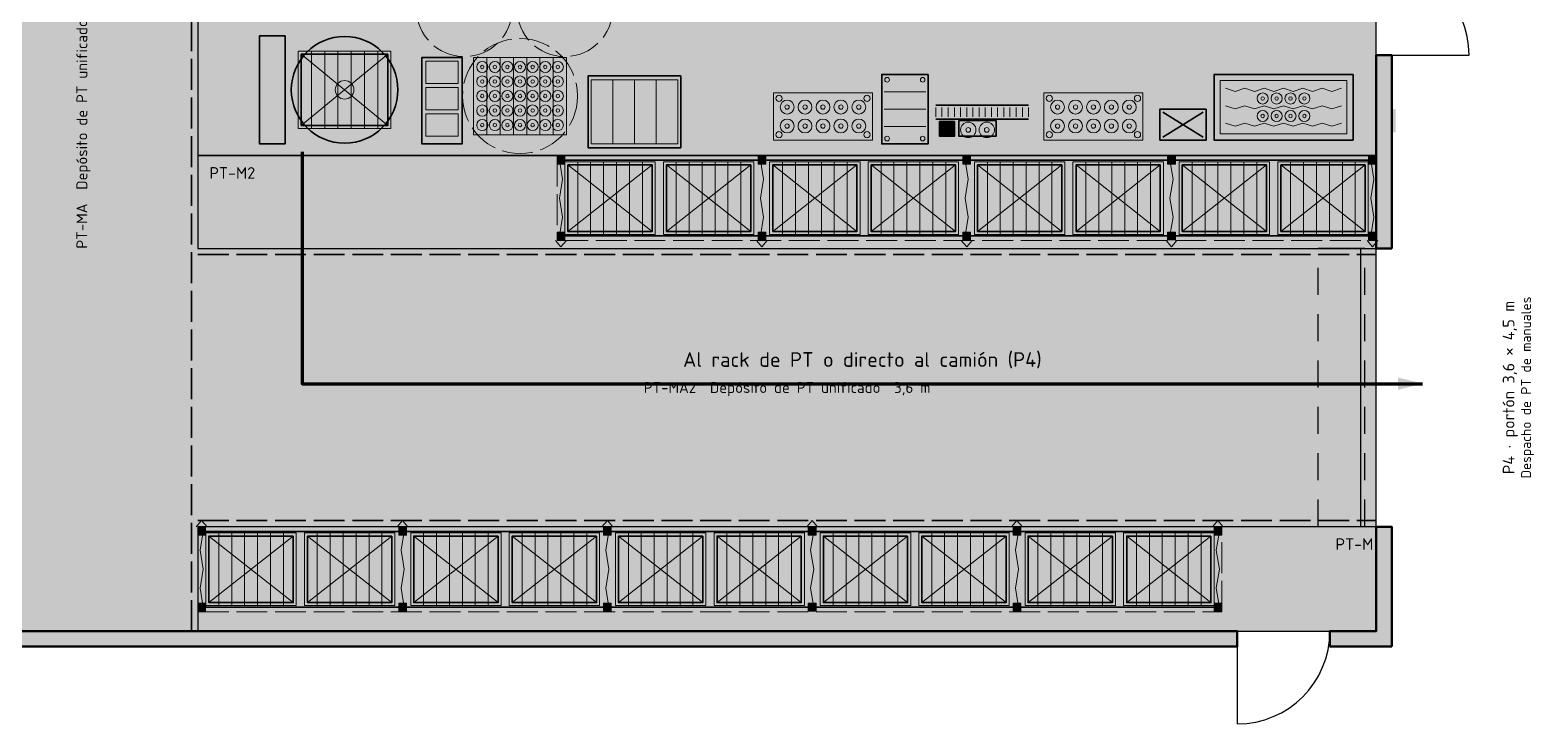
# Model space of a CAD drawing. Header units: millimetres. Extents: x 0 to 1189, y 0 to 841.
# Drawn here: x 702.8 to 897.4, y 208 to 297.7 of the extents above; entities that cross this region are included whole.
import ezdxf
from ezdxf.enums import TextEntityAlignment as Align

# ---------------------------------------------------------------- set-up
doc = ezdxf.new("R2010")
doc.units = ezdxf.units.MM
doc.linetypes.add('IRAM-E-TRAZOS', pattern=[5, 4, -1])
for name, color, linetype, lineweight in [('A-ABERTURA', 7, 'CONTINUOUS', 25), ('A-COLUMNA', 7, 'CONTINUOUS', 50), ('A-EQUIPO-FINO', 8, 'CONTINUOUS', 13), ('A-EQUIPO-OCULTO', 8, 'IRAM-E-TRAZOS', 13), ('A-EQUIPO-RELLENO', 9, 'CONTINUOUS', 13), ('A-MURO', 7, 'CONTINUOUS', 50), ('A-RELLENO', 9, 'CONTINUOUS', 13), ('A-SECTOR', 1, 'CONTINUOUS', 25), ('A-SECTOR-TXT', 1, 'CONTINUOUS', 25), ('A-SEGURIDAD', 1, 'IRAM-E-TRAZOS', 18), ('A-TEXTO', 7, 'CONTINUOUS', 18), ('F-PT', 3, 'CONTINUOUS', 70)]:
    doc.layers.add(name, color=color, linetype=linetype, lineweight=lineweight)
for name, color, linetype, lineweight, true_color in [('A-DEM-RO', 1, 'CONTINUOUS', 35, 0xd21e1e), ('A-EQUIPO', 30, 'CONTINUOUS', 35, 0xe67800), ('A-PASILLO', 2, 'IRAM-E-TRAZOS', 35, 0xd7a500)]:
    doc.layers.add(name, color=color, linetype=linetype, lineweight=lineweight, true_color=true_color)
doc.styles.add('ISO3098', font='isocpeur.ttf')

msp = doc.modelspace()

# ---------------------------------------------------------------- hatches: boundary and pattern name
at = {"layer": 'A-ABERTURA', "true_color": 0x3c3c3c}
h = msp.add_hatch(color=7, dxfattribs=at)
h.dxf.hatch_style = 1
h.paths.add_polyline_path([(875, 269.5), (875, 272), (879, 272), (879, 269.5)])
h = msp.add_hatch(color=7, dxfattribs=at)
h.dxf.hatch_style = 1
h.paths.add_polyline_path([(875, 233.5), (875, 231), (879, 231), (879, 233.5)])
at = {"layer": 'A-COLUMNA', "true_color": 0x000000}
h = msp.add_hatch(color=7, dxfattribs=at)
h.dxf.hatch_style = 1
h.paths.add_polyline_path([(876.5, 284.5), (879.5, 284.5), (879.5, 287.5), (876.5, 287.5)])
h = msp.add_hatch(color=7, dxfattribs=at)
h.dxf.hatch_style = 1
h.paths.add_polyline_path([(723, 218), (727, 218), (727, 222), (723, 222)])
h = msp.add_hatch(color=7, dxfattribs=at)
h.dxf.hatch_style = 1
h.paths.add_polyline_path([(799, 218), (803, 218), (803, 222), (799, 222)])
h = msp.add_hatch(color=7, dxfattribs=at)
h.dxf.hatch_style = 1
h.paths.add_polyline_path([(875, 218), (879, 218), (879, 222), (875, 222)])
at = {"layer": 'A-EQUIPO-RELLENO', "true_color": 0xcdd0d4}
h = msp.add_hatch(color=7, dxfattribs=at)
h.dxf.hatch_style = 1
h.paths.add_polyline_path([(735.8, 297), (732.5, 297), (732.5, 283), (735.8, 283)])
at = {"layer": 'A-EQUIPO-RELLENO', "true_color": 0xeeeeee}
h = msp.add_hatch(color=7, dxfattribs=at)
h.dxf.hatch_style = 1
h.paths.add_polyline_path([(736.6, 290), (736.84, 288.21), (737.52, 286.55), (738.62, 285.12), (740.05, 284.02), (741.71, 283.34), (743.5, 283.1), (745.29, 283.34), (746.95, 284.02), (748.38, 285.12), (749.48, 286.55), (750.16, 288.21), (750.4, 290), (750.16, 291.79), (749.48, 293.45), (748.38, 294.88), (746.95, 295.98), (745.29, 296.66), (743.5, 296.9), (741.71, 296.66), (740.05, 295.98), (738.62, 294.88), (737.52, 293.45), (736.84, 291.79)])
at = {"layer": 'A-EQUIPO-RELLENO', "true_color": 0xeedec0}
h = msp.add_hatch(color=7, dxfattribs=at)
h.dxf.hatch_style = 1
h.paths.add_polyline_path([(749.5, 295), (737.5, 295), (737.5, 285), (749.5, 285)])
h = msp.add_hatch(color=7, dxfattribs=at)
h.dxf.hatch_style = 1
h.paths.add_polyline_path([(758.7, 294.2), (753.5, 294.2), (753.5, 283), (758.7, 283)])
h = msp.add_hatch(color=7, dxfattribs=at)
h.dxf.hatch_style = 1
h.paths.add_polyline_path([(772.2, 294.2), (760.2, 294.2), (760.2, 284.2), (772.2, 284.2)])
at = {"layer": 'A-EQUIPO-RELLENO', "true_color": 0xeeeeee}
h = msp.add_hatch(color=7, dxfattribs=at)
h.dxf.hatch_style = 1
h.paths.add_polyline_path([(819, 292), (813, 292), (813, 283), (819, 283)])
at = {"layer": 'A-EQUIPO-RELLENO', "true_color": 0xcdd0d4}
h = msp.add_hatch(color=7, dxfattribs=at)
h.dxf.hatch_style = 1
h.paths.add_polyline_path([(874, 292), (856, 292), (856, 283.5), (874, 283.5)])
at = {"layer": 'A-EQUIPO-RELLENO', "true_color": 0xeedec0}
h = msp.add_hatch(color=7, dxfattribs=at)
h.dxf.hatch_style = 1
h.paths.add_polyline_path([(786.6, 291.3), (775.4, 291.3), (775.4, 283), (786.6, 283)])
at = {"layer": 'A-EQUIPO-RELLENO', "true_color": 0xc8e1fa}
h = msp.add_hatch(color=7, dxfattribs=at)
h.dxf.hatch_style = 1
h.paths.add_polyline_path([(873.2, 291.2), (856.8, 291.2), (856.8, 284.3), (873.2, 284.3)])
at = {"layer": 'A-EQUIPO-RELLENO', "true_color": 0xeeeeee}
h = msp.add_hatch(color=7, dxfattribs=at)
h.dxf.hatch_style = 1
h.paths.add_polyline_path([(799, 283.5), (811.8, 283.5), (811.8, 289.6), (799, 289.6)])
h = msp.add_hatch(color=7, dxfattribs=at)
h.dxf.hatch_style = 1
h.paths.add_polyline_path([(834, 283.5), (846.8, 283.5), (846.8, 289.6), (834, 289.6)])
h = msp.add_hatch(color=7, dxfattribs=at)
h.dxf.hatch_style = 1
h.paths.add_polyline_path([(832, 288), (820, 288), (820, 286.2), (832, 286.2)])
at = {"layer": 'A-EQUIPO-RELLENO', "true_color": 0xf5cdc8}
h = msp.add_hatch(color=7, dxfattribs=at)
h.dxf.hatch_style = 1
h.paths.add_polyline_path([(855, 287.5), (849, 287.5), (849, 283.5), (855, 283.5)])
at = {"layer": 'A-EQUIPO-RELLENO', "true_color": 0xcdd0d4}
h = msp.add_hatch(color=7, dxfattribs=at)
h.dxf.hatch_style = 1
h.paths.add_polyline_path([(822.4, 285.9), (820.5, 285.9), (820.5, 284), (822.4, 284)])
h = msp.add_hatch(color=7, dxfattribs=at)
h.dxf.hatch_style = 1
h.paths.add_polyline_path([(827.8, 286.02), (823, 286.02), (823, 284), (827.8, 284)])
at = {"layer": 'A-EQUIPO-RELLENO', "true_color": 0x969ba0}
h = msp.add_hatch(color=7, dxfattribs=at)
h.dxf.hatch_style = 1
h.paths.add_polyline_path([(771, 280.4), (772, 280.4), (772, 281.4), (771, 281.4)])
at = {"layer": 'A-EQUIPO-RELLENO', "true_color": 0xeedec0}
h = msp.add_hatch(color=7, dxfattribs=at)
h.dxf.hatch_style = 1
h.paths.add_polyline_path([(772, 271.3), (783.7, 271.3), (783.7, 280.7), (772, 280.7)])
h = msp.add_hatch(color=7, dxfattribs=at)
h.dxf.hatch_style = 1
h.paths.add_polyline_path([(784.75, 271.3), (796.45, 271.3), (796.45, 280.7), (784.75, 280.7)])
at = {"layer": 'A-EQUIPO-RELLENO', "true_color": 0x969ba0}
h = msp.add_hatch(color=7, dxfattribs=at)
h.dxf.hatch_style = 1
h.paths.add_polyline_path([(797, 280.4), (798, 280.4), (798, 281.4), (797, 281.4)])
at = {"layer": 'A-EQUIPO-RELLENO', "true_color": 0xeedec0}
h = msp.add_hatch(color=7, dxfattribs=at)
h.dxf.hatch_style = 1
h.paths.add_polyline_path([(798.5, 271.3), (810.2, 271.3), (810.2, 280.7), (798.5, 280.7)])
h = msp.add_hatch(color=7, dxfattribs=at)
h.dxf.hatch_style = 1
h.paths.add_polyline_path([(811.25, 271.3), (822.95, 271.3), (822.95, 280.7), (811.25, 280.7)])
at = {"layer": 'A-EQUIPO-RELLENO', "true_color": 0x969ba0}
h = msp.add_hatch(color=7, dxfattribs=at)
h.dxf.hatch_style = 1
h.paths.add_polyline_path([(823.5, 280.4), (824.5, 280.4), (824.5, 281.4), (823.5, 281.4)])
at = {"layer": 'A-EQUIPO-RELLENO', "true_color": 0xeedec0}
h = msp.add_hatch(color=7, dxfattribs=at)
h.dxf.hatch_style = 1
h.paths.add_polyline_path([(825, 271.3), (836.7, 271.3), (836.7, 280.7), (825, 280.7)])
h = msp.add_hatch(color=7, dxfattribs=at)
h.dxf.hatch_style = 1
h.paths.add_polyline_path([(837.75, 271.3), (849.45, 271.3), (849.45, 280.7), (837.75, 280.7)])
at = {"layer": 'A-EQUIPO-RELLENO', "true_color": 0x969ba0}
h = msp.add_hatch(color=7, dxfattribs=at)
h.dxf.hatch_style = 1
h.paths.add_polyline_path([(850, 280.4), (851, 280.4), (851, 281.4), (850, 281.4)])
at = {"layer": 'A-EQUIPO-RELLENO', "true_color": 0xeedec0}
h = msp.add_hatch(color=7, dxfattribs=at)
h.dxf.hatch_style = 1
h.paths.add_polyline_path([(851.5, 271.3), (863.2, 271.3), (863.2, 280.7), (851.5, 280.7)])
h = msp.add_hatch(color=7, dxfattribs=at)
h.dxf.hatch_style = 1
h.paths.add_polyline_path([(864.25, 271.3), (875.95, 271.3), (875.95, 280.7), (864.25, 280.7)])
at = {"layer": 'A-EQUIPO-RELLENO', "true_color": 0x969ba0}
h = msp.add_hatch(color=7, dxfattribs=at)
h.dxf.hatch_style = 1
h.paths.add_polyline_path([(876, 280.4), (877, 280.4), (877, 281.4), (876, 281.4)])
h = msp.add_hatch(color=7, dxfattribs=at)
h.dxf.hatch_style = 1
h.paths.add_polyline_path([(771, 270.6), (772, 270.6), (772, 271.6), (771, 271.6)])
h = msp.add_hatch(color=7, dxfattribs=at)
h.dxf.hatch_style = 1
h.paths.add_polyline_path([(797, 270.6), (798, 270.6), (798, 271.6), (797, 271.6)])
h = msp.add_hatch(color=7, dxfattribs=at)
h.dxf.hatch_style = 1
h.paths.add_polyline_path([(823.5, 270.6), (824.5, 270.6), (824.5, 271.6), (823.5, 271.6)])
h = msp.add_hatch(color=7, dxfattribs=at)
h.dxf.hatch_style = 1
h.paths.add_polyline_path([(850, 270.6), (851, 270.6), (851, 271.6), (850, 271.6)])
h = msp.add_hatch(color=7, dxfattribs=at)
h.dxf.hatch_style = 1
h.paths.add_polyline_path([(876, 270.6), (877, 270.6), (877, 271.6), (876, 271.6)])
h = msp.add_hatch(color=7, dxfattribs=at)
h.dxf.hatch_style = 1
h.paths.add_polyline_path([(725.5, 233.4), (724.5, 233.4), (724.5, 232.4), (725.5, 232.4)])
at = {"layer": 'A-EQUIPO-RELLENO', "true_color": 0xeedec0}
h = msp.add_hatch(color=7, dxfattribs=at)
h.dxf.hatch_style = 1
h.paths.add_polyline_path([(737.25, 232.7), (725.55, 232.7), (725.55, 223.3), (737.25, 223.3)])
h = msp.add_hatch(color=7, dxfattribs=at)
h.dxf.hatch_style = 1
h.paths.add_polyline_path([(750, 232.7), (738.3, 232.7), (738.3, 223.3), (750, 223.3)])
at = {"layer": 'A-EQUIPO-RELLENO', "true_color": 0x969ba0}
h = msp.add_hatch(color=7, dxfattribs=at)
h.dxf.hatch_style = 1
h.paths.add_polyline_path([(751.5, 233.4), (750.5, 233.4), (750.5, 232.4), (751.5, 232.4)])
at = {"layer": 'A-EQUIPO-RELLENO', "true_color": 0xeedec0}
h = msp.add_hatch(color=7, dxfattribs=at)
h.dxf.hatch_style = 1
h.paths.add_polyline_path([(763.75, 232.7), (752.05, 232.7), (752.05, 223.3), (763.75, 223.3)])
h = msp.add_hatch(color=7, dxfattribs=at)
h.dxf.hatch_style = 1
h.paths.add_polyline_path([(776.5, 232.7), (764.8, 232.7), (764.8, 223.3), (776.5, 223.3)])
at = {"layer": 'A-EQUIPO-RELLENO', "true_color": 0x969ba0}
h = msp.add_hatch(color=7, dxfattribs=at)
h.dxf.hatch_style = 1
h.paths.add_polyline_path([(778, 233.4), (777, 233.4), (777, 232.4), (778, 232.4)])
at = {"layer": 'A-EQUIPO-RELLENO', "true_color": 0xeedec0}
h = msp.add_hatch(color=7, dxfattribs=at)
h.dxf.hatch_style = 1
h.paths.add_polyline_path([(790.25, 232.7), (778.55, 232.7), (778.55, 223.3), (790.25, 223.3)])
h = msp.add_hatch(color=7, dxfattribs=at)
h.dxf.hatch_style = 1
h.paths.add_polyline_path([(803, 232.7), (791.3, 232.7), (791.3, 223.3), (803, 223.3)])
at = {"layer": 'A-EQUIPO-RELLENO', "true_color": 0x969ba0}
h = msp.add_hatch(color=7, dxfattribs=at)
h.dxf.hatch_style = 1
h.paths.add_polyline_path([(804.5, 233.4), (803.5, 233.4), (803.5, 232.4), (804.5, 232.4)])
at = {"layer": 'A-EQUIPO-RELLENO', "true_color": 0xeedec0}
h = msp.add_hatch(color=7, dxfattribs=at)
h.dxf.hatch_style = 1
h.paths.add_polyline_path([(816.75, 232.7), (805.05, 232.7), (805.05, 223.3), (816.75, 223.3)])
h = msp.add_hatch(color=7, dxfattribs=at)
h.dxf.hatch_style = 1
h.paths.add_polyline_path([(829.5, 232.7), (817.8, 232.7), (817.8, 223.3), (829.5, 223.3)])
at = {"layer": 'A-EQUIPO-RELLENO', "true_color": 0x969ba0}
h = msp.add_hatch(color=7, dxfattribs=at)
h.dxf.hatch_style = 1
h.paths.add_polyline_path([(831, 233.4), (830, 233.4), (830, 232.4), (831, 232.4)])
at = {"layer": 'A-EQUIPO-RELLENO', "true_color": 0xeedec0}
h = msp.add_hatch(color=7, dxfattribs=at)
h.dxf.hatch_style = 1
h.paths.add_polyline_path([(843.25, 232.7), (831.55, 232.7), (831.55, 223.3), (843.25, 223.3)])
h = msp.add_hatch(color=7, dxfattribs=at)
h.dxf.hatch_style = 1
h.paths.add_polyline_path([(856, 232.7), (844.3, 232.7), (844.3, 223.3), (856, 223.3)])
at = {"layer": 'A-EQUIPO-RELLENO', "true_color": 0x969ba0}
h = msp.add_hatch(color=7, dxfattribs=at)
h.dxf.hatch_style = 1
h.paths.add_polyline_path([(857, 233.4), (856, 233.4), (856, 232.4), (857, 232.4)])
h = msp.add_hatch(color=7, dxfattribs=at)
h.dxf.hatch_style = 1
h.paths.add_polyline_path([(725.5, 223.6), (724.5, 223.6), (724.5, 222.6), (725.5, 222.6)])
h = msp.add_hatch(color=7, dxfattribs=at)
h.dxf.hatch_style = 1
h.paths.add_polyline_path([(751.5, 223.6), (750.5, 223.6), (750.5, 222.6), (751.5, 222.6)])
h = msp.add_hatch(color=7, dxfattribs=at)
h.dxf.hatch_style = 1
h.paths.add_polyline_path([(778, 223.6), (777, 223.6), (777, 222.6), (778, 222.6)])
h = msp.add_hatch(color=7, dxfattribs=at)
h.dxf.hatch_style = 1
h.paths.add_polyline_path([(804.5, 223.6), (803.5, 223.6), (803.5, 222.6), (804.5, 222.6)])
h = msp.add_hatch(color=7, dxfattribs=at)
h.dxf.hatch_style = 1
h.paths.add_polyline_path([(831, 223.6), (830, 223.6), (830, 222.6), (831, 222.6)])
h = msp.add_hatch(color=7, dxfattribs=at)
h.dxf.hatch_style = 1
h.paths.add_polyline_path([(857, 223.6), (856, 223.6), (856, 222.6), (857, 222.6)])
at = {"layer": 'A-MURO', "true_color": 0x464646}
h = msp.add_hatch(color=7, dxfattribs=at)
h.dxf.hatch_style = 1
h.paths.add_polyline_path([(879, 269.5), (877, 269.5), (877, 294.5), (879, 294.5)])
h = msp.add_hatch(color=7, dxfattribs=at)
h.dxf.hatch_style = 1
h.paths.add_polyline_path([(879, 218), (871, 218), (871, 220), (877, 220), (877, 233.5), (879, 233.5)])
h = msp.add_hatch(color=7, dxfattribs=at)
h.dxf.hatch_style = 1
h.paths.add_polyline_path([(687, 218), (687, 220), (859, 220), (859, 218)])
at = {"layer": 'A-RELLENO', "true_color": 0xe2e2e2}
h = msp.add_hatch(color=7, dxfattribs=at)
h.dxf.hatch_style = 1
h.paths.add_polyline_path([(694.5, 220), (724.5, 220), (724.5, 355), (694.5, 355)])
at = {"layer": 'A-RELLENO', "true_color": 0xd7eed2}
h = msp.add_hatch(color=7, dxfattribs=at)
h.dxf.hatch_style = 1
h.paths.add_polyline_path([(724.5, 281.5), (877, 281.5), (877, 355), (724.5, 355)])
at = {"layer": 'A-RELLENO', "true_color": 0xc8e8c8}
h = msp.add_hatch(color=7, dxfattribs=at)
h.dxf.hatch_style = 1
h.paths.add_polyline_path([(724.5, 269.5), (877, 269.5), (877, 281.5), (724.5, 281.5)])
at = {"layer": 'A-RELLENO', "true_color": 0xe2e2e2}
h = msp.add_hatch(color=7, dxfattribs=at)
h.dxf.hatch_style = 1
h.paths.add_polyline_path([(724.5, 233.5), (877, 233.5), (877, 269.5), (724.5, 269.5)])
at = {"layer": 'A-RELLENO', "true_color": 0xc8e8c8}
h = msp.add_hatch(color=7, dxfattribs=at)
h.dxf.hatch_style = 1
h.paths.add_polyline_path([(724.5, 220), (877, 220), (877, 233.5), (724.5, 233.5)])
at = {"layer": 'F-PT', "true_color": 0x00963c}
h = msp.add_hatch(color=7, dxfattribs=at)
h.dxf.hatch_style = 1
h.paths.add_polyline_path([(744.6, 252), (741.4, 252.8), (741.4, 251.2)])
h = msp.add_hatch(color=7, dxfattribs=at)
h.dxf.hatch_style = 1
h.paths.add_polyline_path([(779.6, 252), (776.4, 252.8), (776.4, 251.2)])
h = msp.add_hatch(color=7, dxfattribs=at)
h.dxf.hatch_style = 1
h.paths.add_polyline_path([(814.6, 252), (811.4, 252.8), (811.4, 251.2)])
h = msp.add_hatch(color=7, dxfattribs=at)
h.dxf.hatch_style = 1
h.paths.add_polyline_path([(849.6, 252), (846.4, 252.8), (846.4, 251.2)])
h = msp.add_hatch(color=7, dxfattribs=at)
h.dxf.hatch_style = 1
h.paths.add_polyline_path([(883, 252), (879.8, 252.8), (879.8, 251.2)])

# ---------------------------------------------------------------- linework, layer by layer
at = {"layer": 'A-ABERTURA'}
for p, q in [((877, 294.5), (889, 294.5)), ((875.5, 269.5), (869.5, 269.5)), ((875, 233.5), (875, 269.5)), ((877, 233.5), (877, 269.5)), ((869.5, 263.5), (869.5, 267)), ((875.5, 263.5), (875.5, 267)), ((869.5, 257.5), (869.5, 261)), ((875.5, 257.5), (875.5, 261)), ((869.5, 251.5), (869.5, 255)), ((875.5, 251.5), (875.5, 255)), ((869.5, 245.5), (869.5, 249)), ((875.5, 245.5), (875.5, 249)), ((869.5, 239.5), (869.5, 243)), ((875.5, 239.5), (875.5, 243)), ((869.5, 233.5), (869.5, 237)), ((875.5, 233.5), (875.5, 237)), ((875.5, 233.5), (869.5, 233.5)), ((859, 220), (859, 208))]:
    msp.add_line(p, q, dxfattribs=at)
for centre, start, end in [((877, 294.5), 0, 90), ((859, 220), 270, 360)]:
    msp.add_arc(centre, 12, start, end, dxfattribs=at)
at = {"layer": 'A-DEM-RO'}
for p, q in [((854.6, 287.1), (849.4, 283.9)), ((854.6, 283.9), (849.4, 287.1))]:
    msp.add_line(p, q, dxfattribs=at)
msp.add_lwpolyline([(855, 287.5), (849, 287.5), (849, 283.5), (855, 283.5)], close=True, dxfattribs=at)
at = {"layer": 'A-EQUIPO'}
for p, q in [((832, 288), (820, 288)), ((832, 286.2), (820, 286.2)), ((771, 280.9), (877, 280.9)), ((771, 271.1), (877, 271.1)), ((857, 232.9), (724.5, 232.9)), ((857, 223.1), (724.5, 223.1))]:
    msp.add_line(p, q, dxfattribs=at)
for points in [[(735.8, 297), (732.5, 297), (732.5, 283), (735.8, 283)], [(749.1, 294.6), (737.9, 294.6), (737.9, 285.4), (749.1, 285.4)], [(758.7, 294.2), (753.5, 294.2), (753.5, 283), (758.7, 283)], [(819, 292), (813, 292), (813, 283), (819, 283)], [(874, 292), (856, 292), (856, 283.5), (874, 283.5)], [(787, 291.8), (775, 291.8), (775, 282.5), (787, 282.5)], [(822.4, 285.9), (820.5, 285.9), (820.5, 284), (822.4, 284)], [(827.8, 286.02), (823, 286.02), (823, 284), (827.8, 284)], [(772.4, 271.7), (783.3, 271.7), (783.3, 280.3), (772.4, 280.3)], [(785.15, 271.7), (796.05, 271.7), (796.05, 280.3), (785.15, 280.3)], [(798.9, 271.7), (809.8, 271.7), (809.8, 280.3), (798.9, 280.3)], [(811.65, 271.7), (822.55, 271.7), (822.55, 280.3), (811.65, 280.3)], [(825.4, 271.7), (836.3, 271.7), (836.3, 280.3), (825.4, 280.3)], [(838.15, 271.7), (849.05, 271.7), (849.05, 280.3), (838.15, 280.3)], [(851.9, 271.7), (862.8, 271.7), (862.8, 280.3), (851.9, 280.3)], [(864.65, 271.7), (875.55, 271.7), (875.55, 280.3), (864.65, 280.3)], [(736.85, 232.3), (725.95, 232.3), (725.95, 223.7), (736.85, 223.7)], [(749.6, 232.3), (738.7, 232.3), (738.7, 223.7), (749.6, 223.7)], [(763.35, 232.3), (752.45, 232.3), (752.45, 223.7), (763.35, 223.7)], [(776.1, 232.3), (765.2, 232.3), (765.2, 223.7), (776.1, 223.7)], [(789.85, 232.3), (778.95, 232.3), (778.95, 223.7), (789.85, 223.7)], [(802.6, 232.3), (791.7, 232.3), (791.7, 223.7), (802.6, 223.7)], [(816.35, 232.3), (805.45, 232.3), (805.45, 223.7), (816.35, 223.7)], [(829.1, 232.3), (818.2, 232.3), (818.2, 223.7), (829.1, 223.7)], [(842.85, 232.3), (831.95, 232.3), (831.95, 223.7), (842.85, 223.7)], [(855.6, 232.3), (844.7, 232.3), (844.7, 223.7), (855.6, 223.7)]]:
    msp.add_lwpolyline(points, close=True, dxfattribs=at)
msp.add_circle((743.5, 290), 6.9, dxfattribs=at)
at = {"layer": 'A-EQUIPO-FINO'}
for p, q in [((749.1, 294.6), (737.9, 285.4)), ((749.1, 285.4), (737.9, 294.6)), ((739.21, 295), (739.21, 285)), ((740.93, 295), (740.93, 285)), ((742.64, 295), (742.64, 285)), ((744.36, 295), (744.36, 285)), ((746.07, 295), (746.07, 285)), ((747.79, 295), (747.79, 285)), ((761.91, 294.2), (761.91, 284.2)), ((763.63, 294.2), (763.63, 284.2)), ((765.34, 294.2), (765.34, 284.2)), ((767.06, 294.2), (767.06, 284.2)), ((768.77, 294.2), (768.77, 284.2)), ((770.49, 294.2), (770.49, 284.2)), ((778.2, 291.3), (778.2, 283)), ((781, 291.3), (781, 283)), ((783.8, 291.3), (783.8, 283)), ((818.7, 289.75), (813.3, 289.75)), ((818.7, 287.5), (813.3, 287.5)), ((820, 287.7), (820, 286.5)), ((820.8, 287.7), (820.8, 286.5)), ((821.6, 287.7), (821.6, 286.5)), ((822.4, 287.7), (822.4, 286.5)), ((823.2, 287.7), (823.2, 286.5)), ((824, 287.7), (824, 286.5)), ((824.8, 287.7), (824.8, 286.5)), ((825.6, 287.7), (825.6, 286.5)), ((826.4, 287.7), (826.4, 286.5)), ((827.2, 287.7), (827.2, 286.5)), ((828, 287.7), (828, 286.5)), ((828.8, 287.7), (828.8, 286.5)), ((829.6, 287.7), (829.6, 286.5)), ((830.4, 287.7), (830.4, 286.5)), ((831.2, 287.7), (831.2, 286.5)), ((832, 287.7), (832, 286.5)), ((818.7, 285.25), (813.3, 285.25)), ((822.4, 285.9), (820.5, 284)), ((772.4, 271.7), (783.3, 280.3)), ((772.4, 280.3), (783.3, 271.7)), ((773.67, 271.3), (773.67, 280.7)), ((775.34, 271.3), (775.34, 280.7)), ((777.01, 271.3), (777.01, 280.7)), ((778.69, 271.3), (778.69, 280.7)), ((780.36, 271.3), (780.36, 280.7)), ((782.03, 271.3), (782.03, 280.7)), ((785.15, 271.7), (796.05, 280.3)), ((785.15, 280.3), (796.05, 271.7)), ((786.42, 271.3), (786.42, 280.7)), ((788.09, 271.3), (788.09, 280.7)), ((789.76, 271.3), (789.76, 280.7)), ((791.44, 271.3), (791.44, 280.7)), ((793.11, 271.3), (793.11, 280.7)), ((794.78, 271.3), (794.78, 280.7)), ((798.9, 271.7), (809.8, 280.3)), ((798.9, 280.3), (809.8, 271.7)), ((800.17, 271.3), (800.17, 280.7)), ((801.84, 271.3), (801.84, 280.7)), ((803.51, 271.3), (803.51, 280.7)), ((805.19, 271.3), (805.19, 280.7)), ((806.86, 271.3), (806.86, 280.7)), ((808.53, 271.3), (808.53, 280.7)), ((811.65, 271.7), (822.55, 280.3)), ((811.65, 280.3), (822.55, 271.7)), ((812.92, 271.3), (812.92, 280.7)), ((814.59, 271.3), (814.59, 280.7)), ((816.26, 271.3), (816.26, 280.7)), ((817.94, 271.3), (817.94, 280.7)), ((819.61, 271.3), (819.61, 280.7)), ((821.28, 271.3), (821.28, 280.7)), ((825.4, 271.7), (836.3, 280.3)), ((825.4, 280.3), (836.3, 271.7)), ((826.67, 271.3), (826.67, 280.7)), ((828.34, 271.3), (828.34, 280.7)), ((830.01, 271.3), (830.01, 280.7)), ((831.69, 271.3), (831.69, 280.7)), ((833.36, 271.3), (833.36, 280.7)), ((835.03, 271.3), (835.03, 280.7)), ((838.15, 271.7), (849.05, 280.3)), ((838.15, 280.3), (849.05, 271.7)), ((839.42, 271.3), (839.42, 280.7)), ((841.09, 271.3), (841.09, 280.7)), ((842.76, 271.3), (842.76, 280.7)), ((844.44, 271.3), (844.44, 280.7)), ((846.11, 271.3), (846.11, 280.7)), ((847.78, 271.3), (847.78, 280.7)), ((851.9, 271.7), (862.8, 280.3)), ((851.9, 280.3), (862.8, 271.7)), ((853.17, 271.3), (853.17, 280.7)), ((854.84, 271.3), (854.84, 280.7)), ((856.51, 271.3), (856.51, 280.7)), ((858.19, 271.3), (858.19, 280.7)), ((859.86, 271.3), (859.86, 280.7)), ((861.53, 271.3), (861.53, 280.7)), ((864.65, 271.7), (875.55, 280.3)), ((864.65, 280.3), (875.55, 271.7)), ((865.92, 271.3), (865.92, 280.7)), ((867.59, 271.3), (867.59, 280.7)), ((869.26, 271.3), (869.26, 280.7)), ((870.94, 271.3), (870.94, 280.7)), ((872.61, 271.3), (872.61, 280.7)), ((874.28, 271.3), (874.28, 280.7)), ((736.85, 232.3), (725.95, 223.7)), ((736.85, 223.7), (725.95, 232.3)), ((727.22, 232.7), (727.22, 223.3)), ((728.89, 232.7), (728.89, 223.3)), ((730.56, 232.7), (730.56, 223.3)), ((732.24, 232.7), (732.24, 223.3)), ((733.91, 232.7), (733.91, 223.3)), ((735.58, 232.7), (735.58, 223.3)), ((749.6, 232.3), (738.7, 223.7)), ((749.6, 223.7), (738.7, 232.3)), ((739.97, 232.7), (739.97, 223.3)), ((741.64, 232.7), (741.64, 223.3)), ((743.31, 232.7), (743.31, 223.3)), ((744.99, 232.7), (744.99, 223.3)), ((746.66, 232.7), (746.66, 223.3)), ((748.33, 232.7), (748.33, 223.3)), ((763.35, 232.3), (752.45, 223.7)), ((763.35, 223.7), (752.45, 232.3)), ((753.72, 232.7), (753.72, 223.3)), ((755.39, 232.7), (755.39, 223.3)), ((757.06, 232.7), (757.06, 223.3)), ((758.74, 232.7), (758.74, 223.3)), ((760.41, 232.7), (760.41, 223.3)), ((762.08, 232.7), (762.08, 223.3)), ((776.1, 232.3), (765.2, 223.7)), ((776.1, 223.7), (765.2, 232.3)), ((766.47, 232.7), (766.47, 223.3)), ((768.14, 232.7), (768.14, 223.3)), ((769.81, 232.7), (769.81, 223.3)), ((771.49, 232.7), (771.49, 223.3)), ((773.16, 232.7), (773.16, 223.3)), ((774.83, 232.7), (774.83, 223.3)), ((789.85, 232.3), (778.95, 223.7)), ((789.85, 223.7), (778.95, 232.3)), ((780.22, 232.7), (780.22, 223.3)), ((781.89, 232.7), (781.89, 223.3)), ((783.56, 232.7), (783.56, 223.3)), ((785.24, 232.7), (785.24, 223.3)), ((786.91, 232.7), (786.91, 223.3)), ((788.58, 232.7), (788.58, 223.3)), ((802.6, 232.3), (791.7, 223.7)), ((802.6, 223.7), (791.7, 232.3)), ((792.97, 232.7), (792.97, 223.3)), ((794.64, 232.7), (794.64, 223.3)), ((796.31, 232.7), (796.31, 223.3)), ((797.99, 232.7), (797.99, 223.3)), ((799.66, 232.7), (799.66, 223.3)), ((801.33, 232.7), (801.33, 223.3)), ((816.35, 232.3), (805.45, 223.7)), ((816.35, 223.7), (805.45, 232.3)), ((806.72, 232.7), (806.72, 223.3)), ((808.39, 232.7), (808.39, 223.3)), ((810.06, 232.7), (810.06, 223.3)), ((811.74, 232.7), (811.74, 223.3)), ((813.41, 232.7), (813.41, 223.3)), ((815.08, 232.7), (815.08, 223.3)), ((829.1, 232.3), (818.2, 223.7)), ((829.1, 223.7), (818.2, 232.3)), ((819.47, 232.7), (819.47, 223.3)), ((821.14, 232.7), (821.14, 223.3)), ((822.81, 232.7), (822.81, 223.3)), ((824.49, 232.7), (824.49, 223.3)), ((826.16, 232.7), (826.16, 223.3)), ((827.83, 232.7), (827.83, 223.3)), ((842.85, 232.3), (831.95, 223.7)), ((842.85, 223.7), (831.95, 232.3)), ((833.22, 232.7), (833.22, 223.3)), ((834.89, 232.7), (834.89, 223.3)), ((836.56, 232.7), (836.56, 223.3)), ((838.24, 232.7), (838.24, 223.3)), ((839.91, 232.7), (839.91, 223.3)), ((841.58, 232.7), (841.58, 223.3)), ((855.6, 232.3), (844.7, 223.7)), ((855.6, 223.7), (844.7, 232.3)), ((845.97, 232.7), (845.97, 223.3)), ((847.64, 232.7), (847.64, 223.3)), ((849.31, 232.7), (849.31, 223.3)), ((850.99, 232.7), (850.99, 223.3)), ((852.66, 232.7), (852.66, 223.3)), ((854.33, 232.7), (854.33, 223.3))]:
    msp.add_line(p, q, dxfattribs=at)
for points in [[(749.5, 295), (737.5, 295), (737.5, 285), (749.5, 285)], [(772.2, 294.2), (760.2, 294.2), (760.2, 284.2), (772.2, 284.2)], [(758.2, 293.7), (754, 293.7), (754, 290.8), (758.2, 290.8)], [(758.2, 290.3), (754, 290.3), (754, 287.4), (758.2, 287.4)], [(786.6, 291.3), (775.4, 291.3), (775.4, 283), (786.6, 283)], [(873.2, 291.2), (856.8, 291.2), (856.8, 284.3), (873.2, 284.3)], [(799, 283.5), (811.8, 283.5), (811.8, 289.6), (799, 289.6)], [(834, 283.5), (846.8, 283.5), (846.8, 289.6), (834, 289.6)], [(758.2, 286.9), (754, 286.9), (754, 284), (758.2, 284)], [(771, 280.4), (772, 280.4), (772, 281.4), (771, 281.4)], [(772, 271.3), (783.7, 271.3), (783.7, 280.7), (772, 280.7)], [(784.75, 271.3), (796.45, 271.3), (796.45, 280.7), (784.75, 280.7)], [(797, 280.4), (798, 280.4), (798, 281.4), (797, 281.4)], [(798.5, 271.3), (810.2, 271.3), (810.2, 280.7), (798.5, 280.7)], [(811.25, 271.3), (822.95, 271.3), (822.95, 280.7), (811.25, 280.7)], [(823.5, 280.4), (824.5, 280.4), (824.5, 281.4), (823.5, 281.4)], [(825, 271.3), (836.7, 271.3), (836.7, 280.7), (825, 280.7)], [(837.75, 271.3), (849.45, 271.3), (849.45, 280.7), (837.75, 280.7)], [(850, 280.4), (851, 280.4), (851, 281.4), (850, 281.4)], [(851.5, 271.3), (863.2, 271.3), (863.2, 280.7), (851.5, 280.7)], [(864.25, 271.3), (875.95, 271.3), (875.95, 280.7), (864.25, 280.7)], [(876, 280.4), (877, 280.4), (877, 281.4), (876, 281.4)], [(771, 270.6), (772, 270.6), (772, 271.6), (771, 271.6)], [(797, 270.6), (798, 270.6), (798, 271.6), (797, 271.6)], [(823.5, 270.6), (824.5, 270.6), (824.5, 271.6), (823.5, 271.6)], [(850, 270.6), (851, 270.6), (851, 271.6), (850, 271.6)], [(876, 270.6), (877, 270.6), (877, 271.6), (876, 271.6)], [(725.5, 233.4), (724.5, 233.4), (724.5, 232.4), (725.5, 232.4)], [(737.25, 232.7), (725.55, 232.7), (725.55, 223.3), (737.25, 223.3)], [(750, 232.7), (738.3, 232.7), (738.3, 223.3), (750, 223.3)], [(751.5, 233.4), (750.5, 233.4), (750.5, 232.4), (751.5, 232.4)], [(763.75, 232.7), (752.05, 232.7), (752.05, 223.3), (763.75, 223.3)], [(776.5, 232.7), (764.8, 232.7), (764.8, 223.3), (776.5, 223.3)], [(778, 233.4), (777, 233.4), (777, 232.4), (778, 232.4)], [(790.25, 232.7), (778.55, 232.7), (778.55, 223.3), (790.25, 223.3)], [(803, 232.7), (791.3, 232.7), (791.3, 223.3), (803, 223.3)], [(804.5, 233.4), (803.5, 233.4), (803.5, 232.4), (804.5, 232.4)], [(816.75, 232.7), (805.05, 232.7), (805.05, 223.3), (816.75, 223.3)], [(829.5, 232.7), (817.8, 232.7), (817.8, 223.3), (829.5, 223.3)], [(831, 233.4), (830, 233.4), (830, 232.4), (831, 232.4)], [(843.25, 232.7), (831.55, 232.7), (831.55, 223.3), (843.25, 223.3)], [(856, 232.7), (844.3, 232.7), (844.3, 223.3), (856, 223.3)], [(857, 233.4), (856, 233.4), (856, 232.4), (857, 232.4)], [(725.5, 223.6), (724.5, 223.6), (724.5, 222.6), (725.5, 222.6)], [(751.5, 223.6), (750.5, 223.6), (750.5, 222.6), (751.5, 222.6)], [(778, 223.6), (777, 223.6), (777, 222.6), (778, 222.6)], [(804.5, 223.6), (803.5, 223.6), (803.5, 222.6), (804.5, 222.6)], [(831, 223.6), (830, 223.6), (830, 222.6), (831, 222.6)], [(857, 223.6), (856, 223.6), (856, 222.6), (857, 222.6)]]:
    msp.add_lwpolyline(points, close=True, dxfattribs=at)
for points in [[(771.3, 271.1), (771.7, 273.55), (771.3, 276), (771.7, 278.45), (771.3, 280.9)], [(797.3, 271.1), (797.7, 273.55), (797.3, 276), (797.7, 278.45), (797.3, 280.9)], [(823.8, 271.1), (824.2, 273.55), (823.8, 276), (824.2, 278.45), (823.8, 280.9)], [(850.3, 271.1), (850.7, 273.55), (850.3, 276), (850.7, 278.45), (850.3, 280.9)], [(876.3, 271.1), (876.7, 273.55), (876.3, 276), (876.7, 278.45), (876.3, 280.9)], [(725.2, 232.9), (724.8, 230.45), (725.2, 228), (724.8, 225.55), (725.2, 223.1)], [(751.2, 232.9), (750.8, 230.45), (751.2, 228), (750.8, 225.55), (751.2, 223.1)], [(777.7, 232.9), (777.3, 230.45), (777.7, 228), (777.3, 225.55), (777.7, 223.1)], [(804.2, 232.9), (803.8, 230.45), (804.2, 228), (803.8, 225.55), (804.2, 223.1)], [(830.7, 232.9), (830.3, 230.45), (830.7, 228), (830.3, 225.55), (830.7, 223.1)], [(856.7, 232.9), (856.3, 230.45), (856.7, 228), (856.3, 225.55), (856.7, 223.1)]]:
    msp.add_lwpolyline(points, dxfattribs=at)
for centre, radius in [((761.31, 292.96), 0.72), ((761.31, 292.96), 0.224), ((762.94, 292.96), 0.72), ((762.94, 292.96), 0.224), ((764.57, 292.96), 0.72), ((764.57, 292.96), 0.224), ((766.2, 292.96), 0.72), ((766.2, 292.96), 0.224), ((767.83, 292.96), 0.72), ((767.83, 292.96), 0.224), ((769.46, 292.96), 0.72), ((769.46, 292.96), 0.224), ((771.09, 292.96), 0.72), ((771.09, 292.96), 0.224), ((743.5, 290), 1.2), ((761.31, 291.08), 0.72), ((761.31, 291.08), 0.224), ((762.94, 291.08), 0.72), ((762.94, 291.08), 0.224), ((764.57, 291.08), 0.72), ((764.57, 291.08), 0.224), ((766.2, 291.08), 0.72), ((766.2, 291.08), 0.224), ((767.83, 291.08), 0.72), ((767.83, 291.08), 0.224), ((769.46, 291.08), 0.72), ((769.46, 291.08), 0.224), ((771.09, 291.08), 0.72), ((771.09, 291.08), 0.224), ((813.7, 291.3), 0.3), ((818.3, 291.3), 0.3), ((761.31, 289.2), 0.72), ((761.31, 287.32), 0.72), ((761.31, 289.2), 0.224), ((762.94, 289.2), 0.72), ((762.94, 287.32), 0.72), ((762.94, 289.2), 0.224), ((764.57, 289.2), 0.72), ((764.57, 287.32), 0.72), ((764.57, 289.2), 0.224), ((766.2, 289.2), 0.72), ((766.2, 287.32), 0.72), ((766.2, 289.2), 0.224), ((767.83, 289.2), 0.72), ((767.83, 287.32), 0.72), ((767.83, 289.2), 0.224), ((769.46, 289.2), 0.72), ((769.46, 287.32), 0.72), ((769.46, 289.2), 0.224), ((771.09, 289.2), 0.72), ((771.09, 287.32), 0.72), ((771.09, 289.2), 0.224), ((799.7, 288.9), 0.4), ((800.76, 287.77), 0.9), ((800.76, 287.77), 0.28), ((803.08, 287.77), 0.9), ((803.08, 287.77), 0.28), ((805.4, 287.77), 0.9), ((805.4, 287.77), 0.28), ((807.72, 287.77), 0.9), ((807.72, 287.77), 0.28), ((810.04, 287.77), 0.9), ((810.04, 287.77), 0.28), ((811.1, 288.9), 0.4), ((834.7, 288.9), 0.4), ((835.76, 287.77), 0.9), ((835.76, 287.77), 0.28), ((838.08, 287.77), 0.9), ((838.08, 287.77), 0.28), ((840.4, 287.77), 0.9), ((840.4, 287.77), 0.28), ((842.72, 287.77), 0.9), ((842.72, 287.77), 0.28), ((845.04, 287.77), 0.9), ((845.04, 287.77), 0.28), ((846.1, 288.9), 0.4), ((862.3, 288.88), 0.72), ((862.3, 288.88), 0.224), ((864.1, 288.88), 0.72), ((864.1, 288.88), 0.224), ((865.9, 288.88), 0.72), ((865.9, 288.88), 0.224), ((867.7, 288.88), 0.72), ((867.7, 288.88), 0.224), ((761.31, 285.44), 0.72), ((761.31, 287.32), 0.224), ((762.94, 285.44), 0.72), ((762.94, 287.32), 0.224), ((764.57, 285.44), 0.72), ((764.57, 287.32), 0.224), ((766.2, 285.44), 0.72), ((766.2, 287.32), 0.224), ((767.83, 285.44), 0.72), ((767.83, 287.32), 0.224), ((769.46, 285.44), 0.72), ((769.46, 287.32), 0.224), ((771.09, 285.44), 0.72), ((771.09, 287.32), 0.224), ((800.76, 285.32), 0.9), ((803.08, 285.32), 0.9), ((805.4, 285.32), 0.9), ((807.72, 285.32), 0.9), ((810.04, 285.32), 0.9), ((835.76, 285.32), 0.9), ((838.08, 285.32), 0.9), ((840.4, 285.32), 0.9), ((842.72, 285.32), 0.9), ((845.04, 285.32), 0.9), ((862.3, 286.62), 0.72), ((862.3, 286.62), 0.224), ((864.1, 286.62), 0.72), ((864.1, 286.62), 0.224), ((865.9, 286.62), 0.72), ((865.9, 286.62), 0.224), ((867.7, 286.62), 0.72), ((867.7, 286.62), 0.224), ((761.31, 285.44), 0.224), ((762.94, 285.44), 0.224), ((764.57, 285.44), 0.224), ((766.2, 285.44), 0.224), ((767.83, 285.44), 0.224), ((769.46, 285.44), 0.224), ((771.09, 285.44), 0.224), ((799.7, 284.2), 0.4), ((800.76, 285.32), 0.28), ((803.08, 285.32), 0.28), ((805.4, 285.32), 0.28), ((807.72, 285.32), 0.28), ((810.04, 285.32), 0.28), ((811.1, 284.2), 0.4), ((820.79, 284.95), 0.152), ((824.2, 284.82), 1), ((824.2, 284.82), 0.3), ((826.6, 284.82), 1), ((826.6, 284.82), 0.3), ((834.7, 284.2), 0.4), ((835.76, 285.32), 0.28), ((838.08, 285.32), 0.28), ((840.4, 285.32), 0.28), ((842.72, 285.32), 0.28), ((845.04, 285.32), 0.28), ((846.1, 284.2), 0.4), ((813.7, 283.7), 0.3), ((818.3, 283.7), 0.3)]:
    msp.add_circle(centre, radius, dxfattribs=at)
at = {"layer": 'A-EQUIPO-OCULTO'}
for points in [[(872.5, 290.2), (871.25, 289.8), (870, 290.2), (868.75, 289.8), (867.5, 290.2), (866.25, 289.8), (865, 290.2), (863.75, 289.8), (862.5, 290.2), (861.25, 289.8), (860, 290.2), (858.75, 289.8), (857.5, 290.2)], [(872.5, 287.95), (871.25, 287.55), (870, 287.95), (868.75, 287.55), (867.5, 287.95), (866.25, 287.55), (865, 287.95), (863.75, 287.55), (862.5, 287.95), (861.25, 287.55), (860, 287.95), (858.75, 287.55), (857.5, 287.95)], [(872.5, 285.7), (871.25, 285.3), (870, 285.7), (868.75, 285.3), (867.5, 285.7), (866.25, 285.3), (865, 285.7), (863.75, 285.3), (862.5, 285.7), (861.25, 285.3), (860, 285.7), (858.75, 285.3), (857.5, 285.7)]]:
    msp.add_lwpolyline(points, dxfattribs=at)
for points in [[(771, 270.5), (877, 270.5), (877, 281.5), (771, 281.5)], [(857, 233.5), (724.5, 233.5), (724.5, 222.5), (857, 222.5)]]:
    msp.add_lwpolyline(points, close=True, dxfattribs=at)
for centre, radius in [((759, 300.5), 6.2), ((772, 300.5), 6.2), ((766.2, 289.2), 7.44)]:
    msp.add_circle(centre, radius, dxfattribs=at)
at = {"layer": 'A-MURO'}
for points in [[(879, 269.5), (877, 269.5), (877, 294.5), (879, 294.5)], [(879, 218), (871, 218), (871, 220), (877, 220), (877, 233.5), (879, 233.5)], [(687, 218), (687, 220), (859, 220), (859, 218)]]:
    msp.add_lwpolyline(points, close=True, dxfattribs=at)
at = {"layer": 'A-PASILLO'}
for p, q in [((723.7, 220), (723.7, 355)), ((724.5, 268.7), (877, 268.7)), ((724.5, 234.3), (877, 234.3))]:
    msp.add_line(p, q, dxfattribs=at)
at = {"layer": 'A-SECTOR'}
for points in [[(724.5, 281.5), (877, 281.5), (877, 355), (724.5, 355)], [(724.5, 269.5), (877, 269.5), (877, 281.5), (724.5, 281.5)], [(724.5, 220), (877, 220), (877, 233.5), (724.5, 233.5)]]:
    msp.add_lwpolyline(points, close=True, dxfattribs=at)
at = {"layer": 'A-SEGURIDAD'}
for points in [[(770.8, 270.5), (771.5, 269.7), (772.2, 270.5)], [(796.8, 270.5), (797.5, 269.7), (798.2, 270.5)], [(823.3, 270.5), (824, 269.7), (824.7, 270.5)], [(849.8, 270.5), (850.5, 269.7), (851.2, 270.5)], [(875.8, 270.5), (876.5, 269.7), (877.2, 270.5)], [(725.7, 233.5), (725, 234.3), (724.3, 233.5)], [(751.7, 233.5), (751, 234.3), (750.3, 233.5)], [(778.2, 233.5), (777.5, 234.3), (776.8, 233.5)], [(804.7, 233.5), (804, 234.3), (803.3, 233.5)], [(831.2, 233.5), (830.5, 234.3), (829.8, 233.5)], [(857.2, 233.5), (856.5, 234.3), (855.8, 233.5)]]:
    msp.add_lwpolyline(points, dxfattribs=at)
at = {"layer": 'F-PT'}
msp.add_lwpolyline([(738, 282), (738, 252), (883, 252)], dxfattribs=at)

# ---------------------------------------------------------------- texts
at = {"layer": 'A-SECTOR-TXT', "style": 'ISO3098'}
for s, p in [('PT-M2', (726, 280)), ('PT-M', (871.72, 232))]:
    msp.add_text(s, height=1.5, dxfattribs=at).set_placement(p, align=Align.TOP_LEFT)
at = {"layer": 'A-TEXTO', "style": 'ISO3098'}
for s, height, p in [('PT-MA  Depósito de PT unificado  3,0 m', 1.4, (709.5, 287.5)), ('Despacho de PT de manuales', 1.275, (896.38, 251.5)), ('P4 · portón 3,6 × 4,5 m', 1.5, (894.12, 251.5))]:
    msp.add_text(s, height=height, rotation=90, dxfattribs=at).set_placement(p, align=Align.MIDDLE_CENTER)
msp.add_text('PT-MA2  Depósito de PT unificado  3,6 m', height=1.4, dxfattribs=at).set_placement((800.75, 251.5), align=Align.MIDDLE_CENTER)
at = {"layer": 'F-PT', "style": 'ISO3098'}
msp.add_text('Al rack de PT o directo al camión (P4)', height=1.9, dxfattribs=at).set_placement((810.5, 253.6), align=Align.BOTTOM_CENTER)

doc.saveas('drawing.dxf')
